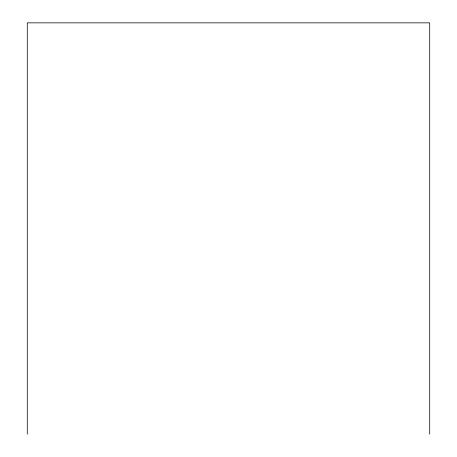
<?xml version="1.0" encoding="UTF-8"?>
<svg xmlns="http://www.w3.org/2000/svg" width="457" height="457" viewBox="0 0 457 457"><rect width="100%" height="100%" fill="white"/><g stroke="black" fill="none" stroke-linecap="round" stroke-linejoin="round"><path stroke-width="0.69" d="M429.717 434.15L429.717 22.85L27.283 22.85L27.283 434.15"/></g></svg>
